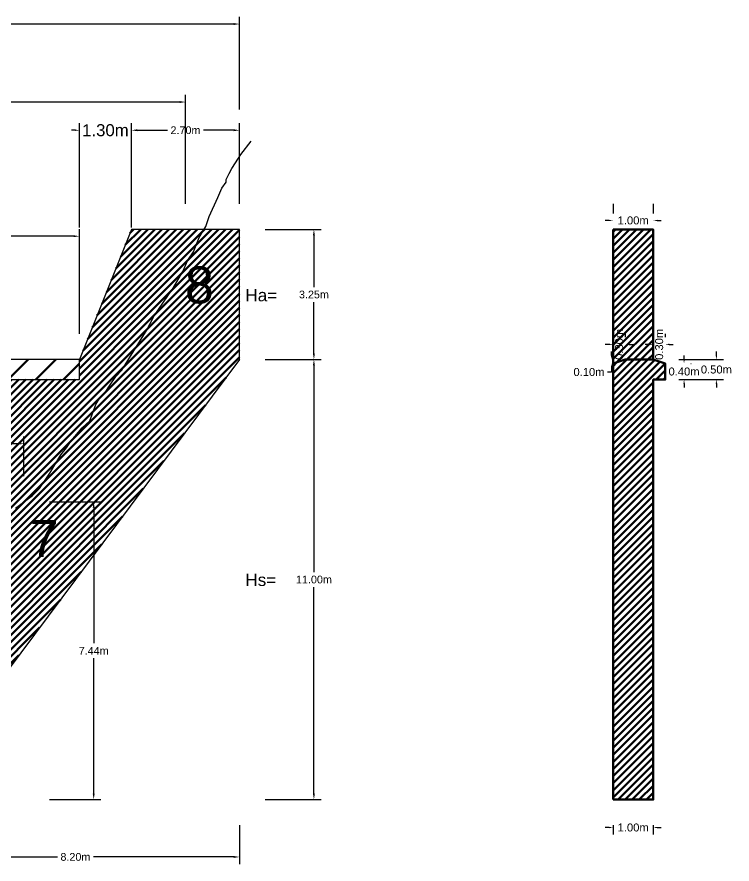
# Model space of a CAD drawing. Header units: metres. Extents: x -2 to 550, y -115 to 198.
# Drawn here: x 33.58 to 51.45, y 109.92 to 131.1 of the extents above; entities that cross this region are included whole.
import ezdxf

# ---------------------------------------------------------------- set-up
doc = ezdxf.new("R2010")
doc.units = ezdxf.units.M
doc.header["$MEASUREMENT"] = 0
doc.linetypes.add('ACAD_ISO02W100', pattern=[15, 12, -3])
doc.layers.get('0').update_dxf_attribs({"color": 34})
doc.layers.add('ΠΡΟΦΡΑΓΜΑ', color=7, linetype='Continuous')
doc.layers.add('ΦΡΑΓΜΑ', color=7, linetype='Continuous')
doc.styles.get("Standard").update_dxf_attribs({"font": 'arial.ttf'})
doc.dimstyles.get("Standard").update_dxf_attribs({"dimtxt": 0.1925, "dimasz": 0.1445, "dimexe": 0.1775, "dimexo": 0.642, "dimgap": 0.09, "dimtad": 0, "dimtih": 1, "dimtoh": 1, "dimrnd": 0.0005, "dimzin": 0, "dimdsep": 46, "dimtxsty": 'Standard', "dimcen": 0.09, "dimadec": 0, "dimazin": 0, "dimtfac": 1, "dimtofl": 0, "dimtmove": 0, "dimatfit": 3, "dimfxl": 1, "dimtolj": 1, "dimtzin": 0, "dimarcsym": 0})
pattern_1 = [(45, (0, 45.95737), (-0.08838835, 0.08838835), [])]

# ---------------------------------------------------------------- blocks, each defined once
blk = doc.blocks.new('*D3')
at = {"layer": 'Defpoints', "color": 0, "lineweight": 100, "transparency": 16777216}
for p in [(35.144, 125.615), (12.144, 122.532), (35.144, 122.532)]:
    blk.add_point(p, dxfattribs=at)
at = {"layer": 'ΦΡΑΓΜΑ', "color": 0, "lineweight": -2, "transparency": 16777216}
for p, q in [((12.144, 123.174), (12.144, 125.793)), ((35.144, 123.174), (35.144, 125.793)), ((12.289, 125.615), (23.118, 125.615)), ((35, 125.615), (24.17, 125.615))]:
    blk.add_line(p, q, dxfattribs=at)
at = {"layer": 'ΦΡΑΓΜΑ', "color": 0, "lineweight": 100, "transparency": 16777216}
for points in [[(12.289, 125.639), (12.289, 125.591), (12.144, 125.615)], [(35, 125.639), (35, 125.591), (35.144, 125.615)]]:
    blk.add_solid(points, dxfattribs=at)
at = {"layer": 'ΦΡΑΓΜΑ', "color": 0, "transparency": 16777216, "insert": (23.644, 125.615), "char_height": 0.1925, "attachment_point": 5}
blk.add_mtext('\\A1;23.00m', dxfattribs=at)
blk = doc.blocks.new('*D4')
at = {"layer": 'Defpoints', "color": 0, "lineweight": 100, "transparency": 16777216}
for p in [(36.444, 128.264), (35.144, 122.532), (36.444, 122.532)]:
    blk.add_point(p, dxfattribs=at)
at = {"layer": 'ΦΡΑΓΜΑ', "color": 0, "lineweight": -2, "transparency": 16777216}
for p, q in [((35.144, 125.832), (35.144, 128.441)), ((36.444, 125.832), (36.444, 128.441)), ((35.044, 128.264), (34.944, 128.264)), ((36.544, 128.264), (36.644, 128.264))]:
    blk.add_line(p, q, dxfattribs=at)
at = {"layer": 'ΦΡΑΓΜΑ', "color": 0, "lineweight": 100, "transparency": 16777216}
for points in [[(35.044, 128.28), (35.044, 128.247), (35.144, 128.264)], [(36.544, 128.28), (36.544, 128.247), (36.444, 128.264)]]:
    blk.add_solid(points, dxfattribs=at)
at = {"layer": 'ΦΡΑΓΜΑ', "color": 0, "transparency": 16777216, "insert": (35.794, 128.264), "char_height": 0.3, "attachment_point": 5}
blk.add_mtext('\\A1;1.30m', dxfattribs=at)
blk = doc.blocks.new('*D5')
at = {"layer": 'Defpoints', "color": 0, "lineweight": 100, "transparency": 16777216}
for p in [(39.144, 128.264), (36.444, 125.782), (39.144, 125.782)]:
    blk.add_point(p, dxfattribs=at)
at = {"layer": 'ΦΡΑΓΜΑ', "color": 0, "lineweight": -2, "transparency": 16777216}
for p, q in [((36.444, 126.424), (36.444, 128.441)), ((39.144, 126.424), (39.144, 128.441)), ((36.589, 128.264), (37.343, 128.264)), ((39, 128.264), (38.245, 128.264))]:
    blk.add_line(p, q, dxfattribs=at)
at = {"layer": 'ΦΡΑΓΜΑ', "color": 0, "lineweight": 100, "transparency": 16777216}
for points in [[(36.589, 128.288), (36.589, 128.24), (36.444, 128.264)], [(39, 128.288), (39, 128.24), (39.144, 128.264)]]:
    blk.add_solid(points, dxfattribs=at)
at = {"layer": 'ΦΡΑΓΜΑ', "color": 0, "transparency": 16777216, "insert": (37.794, 128.264), "char_height": 0.1925, "attachment_point": 5}
blk.add_mtext('\\A1;2.70m', dxfattribs=at)
blk = doc.blocks.new('*D9')
at = {"layer": 'Defpoints', "color": 0, "lineweight": 100, "transparency": 16777216}
for p in [(39.144, 130.919), (8.344, 125.782), (39.144, 125.782)]:
    blk.add_point(p, dxfattribs=at)
at = {"layer": 'ΦΡΑΓΜΑ', "color": 0, "lineweight": -2, "transparency": 16777216}
for p, q in [((8.344, 128.782), (8.344, 131.097)), ((39.144, 128.782), (39.144, 131.097)), ((8.489, 130.919), (23.22, 130.919)), ((39, 130.919), (24.268, 130.919))]:
    blk.add_line(p, q, dxfattribs=at)
at = {"layer": 'ΦΡΑΓΜΑ', "color": 0, "lineweight": 100, "transparency": 16777216}
for points in [[(8.489, 130.943), (8.489, 130.895), (8.344, 130.919)], [(39, 130.943), (39, 130.895), (39.144, 130.919)]]:
    blk.add_solid(points, dxfattribs=at)
at = {"layer": 'ΦΡΑΓΜΑ', "color": 0, "transparency": 16777216, "insert": (23.744, 130.919), "char_height": 0.1925, "attachment_point": 5}
blk.add_mtext('\\A1;30.80m', dxfattribs=at)
blk = doc.blocks.new('*D10')
at = {"layer": 'Defpoints', "color": 0, "lineweight": 100, "transparency": 16777216}
for p in [(39.144, 125.782), (39.144, 122.532), (41.004, 122.532)]:
    blk.add_point(p, dxfattribs=at)
at = {"layer": 'ΦΡΑΓΜΑ', "color": 0, "lineweight": -2, "transparency": 16777216}
for p, q in [((39.786, 125.782), (41.182, 125.782)), ((41.004, 125.637), (41.004, 124.345)), ((41.004, 122.676), (41.004, 123.969)), ((39.786, 122.532), (41.182, 122.532))]:
    blk.add_line(p, q, dxfattribs=at)
at = {"layer": 'ΦΡΑΓΜΑ', "color": 0, "lineweight": 100, "transparency": 16777216}
for points in [[(40.98, 125.637), (41.028, 125.637), (41.004, 125.782)], [(40.98, 122.676), (41.028, 122.676), (41.004, 122.532)]]:
    blk.add_solid(points, dxfattribs=at)
at = {"layer": 'ΦΡΑΓΜΑ', "color": 0, "transparency": 16777216, "insert": (41.004, 124.157), "char_height": 0.1925, "attachment_point": 5}
blk.add_mtext('\\A1;3.25m', dxfattribs=at)
blk = doc.blocks.new('*D14')
at = {"layer": 'Defpoints', "color": 0, "linetype": 'ACAD_ISO02W100', "lineweight": 100, "transparency": 16777216}
for p in [(39.144, 122.532), (39.144, 111.532), (41.004, 111.532)]:
    blk.add_point(p, dxfattribs=at)
at = {"layer": 'ΦΡΑΓΜΑ', "color": 0, "lineweight": -2, "transparency": 16777216}
for p, q in [((39.786, 122.532), (41.182, 122.532)), ((39.786, 111.532), (41.182, 111.532))]:
    blk.add_line(p, q, dxfattribs=at)
at = {"layer": 'ΦΡΑΓΜΑ', "color": 0, "linetype": 'ACAD_ISO02W100', "lineweight": -2, "transparency": 16777216}
for p, q in [((41.004, 122.387), (41.004, 117.22)), ((41.004, 111.676), (41.004, 116.844))]:
    blk.add_line(p, q, dxfattribs=at)
at = {"layer": 'ΦΡΑΓΜΑ', "color": 0, "linetype": 'ACAD_ISO02W100', "lineweight": 100, "transparency": 16777216}
for points in [[(40.98, 122.387), (41.028, 122.387), (41.004, 122.532)], [(40.98, 111.676), (41.028, 111.676), (41.004, 111.532)]]:
    blk.add_solid(points, dxfattribs=at)
at = {"layer": 'ΦΡΑΓΜΑ', "color": 0, "linetype": 'ACAD_ISO02W100', "lineweight": 100, "transparency": 16777216, "insert": (41.004, 117.032), "char_height": 0.1925, "attachment_point": 5}
blk.add_mtext('\\A1;11.00m', dxfattribs=at)
blk = doc.blocks.new('*D15')
at = {"layer": 'Defpoints', "color": 0, "linetype": 'ACAD_ISO02W100', "lineweight": 100, "transparency": 16777216}
for p in [(30.944, 111.532), (39.144, 111.532), (39.144, 110.097)]:
    blk.add_point(p, dxfattribs=at)
at = {"layer": 'ΦΡΑΓΜΑ', "color": 0, "lineweight": -2, "transparency": 16777216}
for p, q in [((30.944, 110.89), (30.944, 109.92)), ((39.144, 110.89), (39.144, 109.92))]:
    blk.add_line(p, q, dxfattribs=at)
at = {"layer": 'ΦΡΑΓΜΑ', "color": 0, "linetype": 'ACAD_ISO02W100', "lineweight": -2, "transparency": 16777216}
for p, q in [((31.089, 110.097), (34.595, 110.097)), ((39, 110.097), (35.494, 110.097))]:
    blk.add_line(p, q, dxfattribs=at)
at = {"layer": 'ΦΡΑΓΜΑ', "color": 0, "linetype": 'ACAD_ISO02W100', "lineweight": 100, "transparency": 16777216}
for points in [[(31.089, 110.121), (31.089, 110.073), (30.944, 110.097)], [(39, 110.121), (39, 110.073), (39.144, 110.097)]]:
    blk.add_solid(points, dxfattribs=at)
at = {"layer": 'ΦΡΑΓΜΑ', "color": 0, "linetype": 'ACAD_ISO02W100', "lineweight": 100, "transparency": 16777216, "insert": (35.044, 110.097), "char_height": 0.1925, "attachment_point": 5}
blk.add_mtext('\\A1;8.20m', dxfattribs=at)
blk = doc.blocks.new('*D20')
at = {"layer": 'Defpoints', "color": 0, "lineweight": 100, "transparency": 16777216}
for p in [(49.481, 126.009), (48.481, 125.782), (49.481, 125.782)]:
    blk.add_point(p, dxfattribs=at)
at = {"layer": 'ΦΡΑΓΜΑ', "color": 0, "lineweight": -2, "transparency": 16777216}
for p, q in [((48.481, 126.424), (48.481, 126.187)), ((49.481, 126.424), (49.481, 126.187)), ((48.381, 126.009), (48.281, 126.009)), ((49.581, 126.009), (49.681, 126.009))]:
    blk.add_line(p, q, dxfattribs=at)
at = {"layer": 'ΦΡΑΓΜΑ', "color": 0, "lineweight": 100, "transparency": 16777216}
for points in [[(48.381, 126.026), (48.381, 125.993), (48.481, 126.009)], [(49.581, 126.026), (49.581, 125.993), (49.481, 126.009)]]:
    blk.add_solid(points, dxfattribs=at)
at = {"layer": 'ΦΡΑΓΜΑ', "color": 0, "lineweight": 100, "transparency": 16777216, "insert": (48.981, 126.009), "char_height": 0.2, "attachment_point": 5}
blk.add_mtext('\\A1;1.00m', dxfattribs=at)
blk = doc.blocks.new('*D21')
at = {"layer": 'Defpoints', "color": 0, "lineweight": 100, "transparency": 16777216}
for p in [(49.781, 122.912), (49.481, 122.532), (49.781, 122.532)]:
    blk.add_point(p, dxfattribs=at)
at = {"layer": 'ΦΡΑΓΜΑ', "color": 0, "lineweight": -2, "transparency": 16777216}
for p, q in [((49.481, 123.174), (49.481, 123.089)), ((49.781, 123.174), (49.781, 123.089)), ((49.381, 122.912), (49.281, 122.912)), ((49.881, 122.912), (49.981, 122.912))]:
    blk.add_line(p, q, dxfattribs=at)
at = {"layer": 'ΦΡΑΓΜΑ', "color": 0, "lineweight": 100, "transparency": 16777216}
for points in [[(49.381, 122.929), (49.381, 122.895), (49.481, 122.912)], [(49.881, 122.929), (49.881, 122.895), (49.781, 122.912)]]:
    blk.add_solid(points, dxfattribs=at)
at = {"layer": 'ΦΡΑΓΜΑ', "color": 0, "lineweight": 100, "transparency": 16777216, "insert": (49.631, 122.912), "char_height": 0.2, "attachment_point": 5, "rotation": 90}
blk.add_mtext('\\A1;0.30m', dxfattribs=at)
blk = doc.blocks.new('*D22')
at = {"layer": 'Defpoints', "color": 0, "lineweight": 100, "transparency": 16777216}
for p in [(48.781, 122.912), (48.481, 122.532), (48.781, 122.532)]:
    blk.add_point(p, dxfattribs=at)
at = {"layer": 'ΦΡΑΓΜΑ', "color": 0, "lineweight": -2, "transparency": 16777216}
for p, q in [((48.481, 123.174), (48.481, 123.089)), ((48.781, 123.174), (48.781, 123.089)), ((48.381, 122.912), (48.281, 122.912)), ((48.881, 122.912), (48.981, 122.912))]:
    blk.add_line(p, q, dxfattribs=at)
at = {"layer": 'ΦΡΑΓΜΑ', "color": 0, "lineweight": 100, "transparency": 16777216}
for points in [[(48.381, 122.929), (48.381, 122.895), (48.481, 122.912)], [(48.881, 122.929), (48.881, 122.895), (48.781, 122.912)]]:
    blk.add_solid(points, dxfattribs=at)
at = {"layer": 'ΦΡΑΓΜΑ', "color": 0, "lineweight": 100, "transparency": 16777216, "insert": (48.631, 122.912), "char_height": 0.2, "attachment_point": 5, "rotation": 90}
blk.add_mtext('\\A1;0.30m', dxfattribs=at)
blk = doc.blocks.new('*D23')
at = {"layer": 'Defpoints', "color": 0, "lineweight": 100, "transparency": 16777216}
for p in [(49.781, 122.432), (49.781, 122.032), (50.252, 122.032)]:
    blk.add_point(p, dxfattribs=at)
at = {"layer": 'ΦΡΑΓΜΑ', "color": 0, "lineweight": -2, "transparency": 16777216}
for p, q in [((50.252, 122.532), (50.252, 122.632)), ((50.423, 122.432), (50.43, 122.432)), ((50.423, 122.032), (50.43, 122.032)), ((50.252, 121.932), (50.252, 121.832))]:
    blk.add_line(p, q, dxfattribs=at)
at = {"layer": 'ΦΡΑΓΜΑ', "color": 0, "lineweight": 100, "transparency": 16777216}
for points in [[(50.236, 122.532), (50.269, 122.532), (50.252, 122.432)], [(50.236, 121.932), (50.269, 121.932), (50.252, 122.032)]]:
    blk.add_solid(points, dxfattribs=at)
at = {"layer": 'ΦΡΑΓΜΑ', "color": 0, "lineweight": 100, "transparency": 16777216, "insert": (50.252, 122.232), "char_height": 0.2, "attachment_point": 5}
blk.add_mtext('\\A1;0.40m', dxfattribs=at)
blk = doc.blocks.new('*D24')
at = {"layer": 'Defpoints', "color": 0, "lineweight": 100, "transparency": 16777216}
for p in [(48.44, 122.432), (49.481, 122.532), (49.481, 122.432)]:
    blk.add_point(p, dxfattribs=at)
at = {"layer": 'ΦΡΑΓΜΑ', "color": 0, "lineweight": -2, "transparency": 16777216}
for p, q in [((48.44, 122.632), (48.44, 122.732)), ((48.44, 122.219), (48.34, 122.219)), ((48.44, 122.332), (48.44, 122.219))]:
    blk.add_line(p, q, dxfattribs=at)
at = {"layer": 'ΦΡΑΓΜΑ', "color": 0, "lineweight": 100, "transparency": 16777216}
for points in [[(48.424, 122.632), (48.457, 122.632), (48.44, 122.532)], [(48.424, 122.332), (48.457, 122.332), (48.44, 122.432)]]:
    blk.add_solid(points, dxfattribs=at)
at = {"layer": 'ΦΡΑΓΜΑ', "color": 0, "lineweight": 100, "transparency": 16777216, "insert": (47.877, 122.219), "char_height": 0.2, "attachment_point": 5}
blk.add_mtext('\\A1;0.10m', dxfattribs=at)
blk = doc.blocks.new('*D25')
at = {"layer": 'Defpoints', "color": 0, "lineweight": 100, "transparency": 16777216}
for p in [(48.481, 111.532), (49.481, 111.532), (49.481, 110.833)]:
    blk.add_point(p, dxfattribs=at)
at = {"layer": 'ΦΡΑΓΜΑ', "color": 0, "lineweight": -2, "transparency": 16777216}
for p, q in [((48.381, 110.833), (48.281, 110.833)), ((48.481, 110.89), (48.481, 110.656)), ((49.481, 110.89), (49.481, 110.656)), ((49.581, 110.833), (49.681, 110.833))]:
    blk.add_line(p, q, dxfattribs=at)
at = {"layer": 'ΦΡΑΓΜΑ', "color": 0, "lineweight": 100, "transparency": 16777216}
for points in [[(48.381, 110.85), (48.381, 110.817), (48.481, 110.833)], [(49.581, 110.85), (49.581, 110.817), (49.481, 110.833)]]:
    blk.add_solid(points, dxfattribs=at)
at = {"layer": 'ΦΡΑΓΜΑ', "color": 0, "lineweight": 100, "transparency": 16777216, "insert": (48.981, 110.833), "char_height": 0.2, "attachment_point": 5}
blk.add_mtext('\\A1;1.00m', dxfattribs=at)
blk = doc.blocks.new('*D70')
at = {"layer": 'Defpoints', "color": 0, "lineweight": -2, "transparency": 16777216}
for p, q in [((51.06, 122.632), (51.06, 122.732)), ((50.123, 122.532), (51.238, 122.532)), ((50.123, 122.032), (51.238, 122.032)), ((51.06, 121.932), (51.06, 121.832))]:
    blk.add_line(p, q, dxfattribs=at)
at = {"layer": 'Defpoints', "color": 0, "lineweight": 100, "transparency": 16777216}
for p in [(49.481, 122.532), (49.481, 122.032), (51.06, 122.032)]:
    blk.add_point(p, dxfattribs=at)
for points in [[(51.043, 122.632), (51.077, 122.632), (51.06, 122.532)], [(51.043, 121.932), (51.077, 121.932), (51.06, 122.032)]]:
    blk.add_solid(points, dxfattribs=at)
at = {"layer": 'Defpoints', "color": 0, "lineweight": 100, "transparency": 16777216, "insert": (51.06, 122.282), "char_height": 0.2, "attachment_point": 5}
blk.add_mtext('\\A1;0.50m', dxfattribs=at)
blk = doc.blocks.new('*D105')
at = {"layer": 'Defpoints', "color": 0, "lineweight": -2, "transparency": 16777216}
for p, q in [((3.344, 119.615), (3.344, 120.605)), ((33.758, 119.615), (33.758, 120.605)), ((3.489, 120.428), (18.027, 120.428)), ((33.614, 120.428), (19.076, 120.428))]:
    blk.add_line(p, q, dxfattribs=at)
at = {"layer": 'Defpoints', "color": 0, "lineweight": 100, "transparency": 16777216}
for p in [(3.344, 120.428), (3.344, 118.973), (33.758, 118.973)]:
    blk.add_point(p, dxfattribs=at)
for points in [[(3.489, 120.452), (3.489, 120.404), (3.344, 120.428)], [(33.614, 120.452), (33.614, 120.404), (33.758, 120.428)]]:
    blk.add_solid(points, dxfattribs=at)
at = {"layer": 'Defpoints', "color": 0, "lineweight": 100, "transparency": 16777216, "insert": (18.551, 120.428), "char_height": 0.1925, "attachment_point": 5}
blk.add_mtext('\\A1;30.41m', dxfattribs=at)
blk = doc.blocks.new('*D106')
at = {"layer": 'Defpoints', "color": 0, "lineweight": -2, "transparency": 16777216}
for p, q in [((3.344, 126.424), (3.344, 129.148)), ((3.489, 128.97), (20.045, 128.97)), ((37.65, 128.97), (21.093, 128.97)), ((37.794, 126.424), (37.794, 129.148))]:
    blk.add_line(p, q, dxfattribs=at)
at = {"layer": 'Defpoints', "color": 0, "lineweight": 100, "transparency": 16777216}
for p in [(3.344, 128.97), (3.344, 125.782), (37.794, 125.782)]:
    blk.add_point(p, dxfattribs=at)
for points in [[(3.489, 128.994), (3.489, 128.946), (3.344, 128.97)], [(37.65, 128.994), (37.65, 128.946), (37.794, 128.97)]]:
    blk.add_solid(points, dxfattribs=at)
at = {"layer": 'Defpoints', "color": 0, "lineweight": 100, "transparency": 16777216, "insert": (20.569, 128.97), "char_height": 0.1925, "attachment_point": 5}
blk.add_mtext('\\A1;34.45m', dxfattribs=at)
blk = doc.blocks.new('*D107')
at = {"layer": 'Defpoints', "color": 0, "lineweight": -2, "transparency": 16777216}
for p, q in [((34.4, 118.973), (35.678, 118.973)), ((35.501, 118.828), (35.501, 115.439)), ((35.501, 111.676), (35.501, 115.066)), ((34.4, 111.532), (35.678, 111.532))]:
    blk.add_line(p, q, dxfattribs=at)
at = {"layer": 'Defpoints', "color": 0, "lineweight": 100, "transparency": 16777216}
for p in [(33.758, 118.973), (33.758, 111.532), (35.501, 111.532)]:
    blk.add_point(p, dxfattribs=at)
for points in [[(35.477, 118.828), (35.525, 118.828), (35.501, 118.973)], [(35.477, 111.676), (35.525, 111.676), (35.501, 111.532)]]:
    blk.add_solid(points, dxfattribs=at)
at = {"layer": 'Defpoints', "color": 0, "lineweight": 100, "transparency": 16777216, "insert": (35.501, 115.252), "char_height": 0.1925, "attachment_point": 5}
blk.add_mtext('\\A1;7.44m', dxfattribs=at)

msp = doc.modelspace()

# ---------------------------------------------------------------- hatches: boundary and pattern name
at = {"layer": 'Defpoints', "lineweight": 100}
h = msp.add_hatch(dxfattribs=at)
h.set_pattern_fill('ANSI31', color=256)
h.set_pattern_definition([(45, (0, -18.19611), (-0.08838835, 0.08838835), [])])
h.paths.add_polyline_path([(23.644, 122.032), (12.144, 122.032), (12.144, 122.532), (11.044, 125.782), (10.152, 125.782), (10.155, 125.74), (10.204, 125.527), (10.204, 124.861), (10.25, 124.263), (10.282, 123.853), (10.295, 123.688), (10.295, 123.358), (10.295, 123.119), (10.39, 122.587), (10.528, 122.101), (10.594, 121.592), (10.694, 121.242), (10.799, 120.672), (10.885, 120.201), (10.925, 119.986), (10.953, 119.829), (11.034, 119.712), (11.092, 119.554), (11.162, 119.362), (11.162, 119.24), (11.343, 119.082), (11.613, 118.901), (11.868, 118.673), (12.028, 118.53), (12.242, 118.257), (12.346, 118.203), (12.52, 117.971), (12.706, 117.866), (12.873, 117.77), (13.165, 117.654), (13.28, 117.608), (13.517, 117.513), (13.763, 117.368), (13.933, 117.218), (14.118, 117.129), (14.357, 117.075), (14.594, 117.022), (14.737, 116.99), (15.082, 116.821), (15.459, 116.637), (15.622, 116.557), (15.887, 116.428), (15.986, 116.428), (16.245, 116.23), (16.422, 116.153), (16.545, 116.099), (16.897, 116.037), (17.114, 115.998), (17.348, 115.998), (17.526, 115.941), (17.814, 115.847), (18.021, 115.728), (18.198, 115.57), (18.391, 115.512), (18.638, 115.562), (18.846, 115.562), (19.298, 115.519), (19.614, 115.438), (19.736, 115.407), (19.911, 115.277), (20.124, 115.191), (20.414, 115.133), (20.707, 115.033), (21, 114.886), (21.305, 114.782), (21.529, 114.659), (21.826, 114.659), (22.169, 114.713), (22.617, 114.829), (22.863, 114.829), (23.157, 114.829), (23.315, 114.829), (23.644, 114.759)], flags=17)
h.paths.add_polyline_path([(19.298, 115.519), (18.846, 115.562), (18.638, 115.562), (18.391, 115.512), (18.198, 115.57), (18.021, 115.728), (17.814, 115.847), (17.526, 115.941), (17.348, 115.998), (17.114, 115.998), (16.897, 116.037), (16.545, 116.099), (16.422, 116.153), (16.245, 116.23), (15.986, 116.428), (15.887, 116.428), (15.622, 116.557), (15.459, 116.637), (15.082, 116.821), (14.737, 116.99), (14.594, 117.022), (14.357, 117.075), (14.118, 117.129), (13.933, 117.218), (13.763, 117.368), (13.517, 117.513), (13.28, 117.608), (13.165, 117.654), (12.873, 117.77), (12.706, 117.866), (12.52, 117.971), (12.346, 118.203), (12.242, 118.257), (12.028, 118.53), (11.868, 118.673), (11.613, 118.901), (11.343, 119.082), (11.162, 119.24), (11.162, 119.362), (11.092, 119.554), (11.034, 119.712), (10.953, 119.829), (10.925, 119.986), (10.885, 120.201), (10.799, 120.672), (10.694, 121.242), (10.594, 121.592), (10.528, 122.101), (10.39, 122.587), (10.295, 123.119), (10.295, 123.358), (10.295, 123.688), (10.282, 123.853), (10.25, 124.263), (10.204, 124.861), (10.204, 125.527), (10.155, 125.74), (10.152, 125.782), (8.344, 125.782), (8.344, 120.132), (14.944, 111.532), (23.644, 111.532), (23.644, 114.759), (23.315, 114.829), (23.157, 114.829), (22.863, 114.829), (22.617, 114.829), (22.169, 114.713), (21.826, 114.659), (21.529, 114.659), (21.305, 114.782), (21, 114.886), (20.707, 115.033), (20.414, 115.133), (20.124, 115.191), (19.911, 115.277), (19.736, 115.407), (19.614, 115.438)])
h.paths.add_polyline_path([(32.72, 118.231), (33.087, 118.533), (33.543, 118.816), (33.974, 119.13), (34.148, 119.306), (34.408, 119.689), (34.682, 120.151), (34.825, 120.327), (34.937, 120.499), (35.214, 120.829), (35.401, 120.996), (35.552, 121.41), (35.65, 121.561), (35.79, 121.712), (35.9, 121.876), (36.058, 122.112), (36.204, 122.267), (36.504, 122.748), (36.809, 123.238), (37.013, 123.625), (37.357, 124.128), (37.488, 124.319), (37.732, 124.731), (37.853, 125.018), (37.998, 125.225), (38.138, 125.58), (38.254, 125.782), (36.444, 125.782), (35.144, 122.532), (35.144, 122.032), (23.644, 122.032), (23.644, 114.759), (23.697, 114.748), (23.866, 114.748), (24.135, 114.748), (24.582, 114.705), (24.891, 114.802), (25.103, 114.896), (25.442, 114.896), (25.727, 114.952), (25.92, 114.921), (26.398, 114.963), (26.959, 115.012), (27.444, 115.108), (27.894, 115.198), (28.297, 115.355), (28.475, 115.425), (28.769, 115.473), (28.993, 115.64), (29.194, 115.741), (29.404, 115.886), (29.564, 116.043), (29.731, 116.258), (29.86, 116.367), (30.057, 116.494), (30.224, 116.55), (30.479, 116.635), (30.661, 116.751), (30.907, 116.866), (31.201, 117.129), (31.656, 117.416), (32.296, 117.821), (32.572, 118.033)], flags=17)
h.paths.add_polyline_path([(39.144, 122.532), (39.144, 125.782), (38.254, 125.782), (38.138, 125.58), (37.998, 125.225), (37.853, 125.018), (37.732, 124.731), (37.488, 124.319), (37.357, 124.128), (37.013, 123.625), (36.809, 123.238), (36.504, 122.748), (36.204, 122.267), (36.058, 122.112), (35.9, 121.876), (35.79, 121.712), (35.65, 121.561), (35.552, 121.41), (35.401, 120.996), (35.214, 120.829), (34.937, 120.499), (34.825, 120.327), (34.682, 120.151), (34.408, 119.689), (34.148, 119.306), (33.974, 119.13), (33.543, 118.816), (33.087, 118.533), (32.72, 118.231), (32.572, 118.033), (32.296, 117.821), (31.656, 117.416), (31.201, 117.129), (30.907, 116.866), (30.661, 116.751), (30.479, 116.635), (30.224, 116.55), (30.057, 116.494), (29.86, 116.367), (29.731, 116.258), (29.564, 116.043), (29.404, 115.886), (29.194, 115.741), (28.993, 115.64), (28.769, 115.473), (28.475, 115.425), (28.297, 115.355), (27.894, 115.198), (27.444, 115.108), (26.959, 115.012), (26.398, 114.963), (25.92, 114.921), (25.727, 114.952), (25.442, 114.896), (25.103, 114.896), (24.891, 114.802), (24.582, 114.705), (24.135, 114.748), (23.866, 114.748), (23.697, 114.748), (23.644, 114.759), (23.644, 111.532), (30.944, 111.532)])
h.paths.add_polyline_path([(21.043, 112.388), (22.224, 112.388), (22.224, 114.295), (21.043, 114.295)], flags=24)
h.paths.add_polyline_path([(17.021, 113.627), (18.202, 113.627), (18.202, 115.534), (17.021, 115.534)], flags=24)
h.paths.add_polyline_path([(9.366, 118.873), (10.547, 118.873), (10.547, 120.779), (9.366, 120.779)], flags=24)
h.paths.add_polyline_path([(9.119, 122.135), (10.3, 122.135), (10.3, 124.041), (9.119, 124.041)], flags=24)
h.paths.add_polyline_path([(37.498, 123.427), (38.679, 123.427), (38.679, 125.334), (37.498, 125.334)], flags=24)
h.paths.add_polyline_path([(33.61, 117.092), (34.791, 117.092), (34.791, 118.998), (33.61, 118.998)], flags=24)
h.paths.add_polyline_path([(28.523, 113.69), (29.704, 113.69), (29.704, 115.596), (28.523, 115.596)], flags=24)
h.paths.add_polyline_path([(24.081, 112.196), (25.262, 112.196), (25.262, 114.102), (24.081, 114.102)], flags=24)
h = msp.add_hatch(dxfattribs=at)
h.set_pattern_fill('ANSI31', color=256, scale=3.9)
h.set_pattern_definition([(45, (0, -18.1961), (-0.3447146, 0.3447146), [])])
h.paths.add_polyline_path([(23.644, 122.532), (12.144, 122.532), (12.144, 122.032), (23.644, 122.032)])
h.paths.add_polyline_path([(35.144, 122.532), (23.644, 122.532), (23.644, 122.032), (35.144, 122.032)])
at = {"layer": 'ΦΡΑΓΜΑ', "lineweight": 100}
h = msp.add_hatch(dxfattribs=at)
h.set_pattern_fill('ANSI31', color=256)
h.set_pattern_definition(pattern_1)
h.paths.add_polyline_path([(49.481, 125.782), (48.481, 125.782), (48.481, 122.432), (48.781, 122.532), (49.481, 122.532)])
h = msp.add_hatch(dxfattribs=at)
h.set_pattern_fill('ANSI31', color=256)
h.set_pattern_definition(pattern_1)
h.paths.add_polyline_path([(49.481, 122.032), (49.781, 122.032), (49.781, 122.432), (49.481, 122.532), (48.781, 122.532), (48.481, 122.432), (48.481, 111.532), (49.481, 111.532)])

# ---------------------------------------------------------------- linework, layer by layer
msp.add_lwpolyline([(33.543, 118.816), (33.974, 119.13), (34.148, 119.306), (34.408, 119.689), (34.682, 120.151), (34.825, 120.327), (34.937, 120.499), (35.214, 120.829), (35.401, 120.996), (35.552, 121.41), (35.65, 121.561), (35.79, 121.712), (35.9, 121.876), (36.058, 122.112), (36.204, 122.267), (36.504, 122.748), (36.809, 123.238), (37.013, 123.625), (37.357, 124.128), (37.488, 124.319), (37.732, 124.731), (37.853, 125.018), (37.998, 125.225), (38.138, 125.58), (38.3, 125.862), (38.387, 126.111), (38.6, 126.585), (38.705, 126.819), (38.81, 126.968), (38.81, 127.029), (38.885, 127.18), (38.951, 127.312), (39.12, 127.569), (39.181, 127.662), (39.437, 127.992)])
at = {"layer": 'ΦΡΑΓΜΑ'}
for points in [[(36.444, 125.782), (35.144, 122.532)], [(39.144, 122.532), (39.144, 125.782), (36.444, 125.782)], [(12.144, 122.532), (12.144, 122.032), (35.144, 122.032), (35.144, 122.532)], [(35.144, 122.532), (23.644, 122.532)], [(39.144, 122.532), (30.944, 111.532)]]:
    msp.add_lwpolyline(points, dxfattribs=at)
at = {"layer": 'ΦΡΑΓΜΑ', "lineweight": 100}
for points in [[(48.481, 125.782), (48.481, 111.532)], [(48.481, 125.782), (49.481, 125.782), (49.481, 122.532)], [(48.481, 122.532), (48.481, 122.432), (48.781, 122.532)], [(48.781, 122.532), (49.481, 122.532)], [(49.481, 122.532), (49.481, 122.532)], [(49.481, 122.032), (49.481, 122.032), (49.781, 122.032), (49.781, 122.432), (49.481, 122.532)], [(49.481, 122.032), (49.481, 122.032), (49.481, 111.532), (48.481, 111.532)]]:
    msp.add_lwpolyline(points, dxfattribs=at)

# ---------------------------------------------------------------- texts
at = {"layer": 'Defpoints', "lineweight": 100, "char_height": 0.925, "attachment_point": 1}
for s, insert in [('8', (37.782, 124.861)), ('7', (33.902, 118.522))]:
    msp.add_mtext_dynamic_manual_height_columns(s, width=5.34462, gutter_width=4.625, heights=[0], dxfattribs=dict(at, insert=insert))
at = {"layer": 'ΠΡΟΦΡΑΓΜΑ', "lineweight": 100, "char_height": 0.3051, "attachment_point": 1}
for s, insert in [('Ha=', (39.292, 124.293)), ('Hs=', (39.292, 117.176))]:
    msp.add_mtext_dynamic_manual_height_columns(s, width=2.6141, gutter_width=1.525, heights=[0], dxfattribs=dict(at, insert=insert))

# ---------------------------------------------------------------- dimensions: what is measured, and where the dimension line sits
at = {"layer": 'Defpoints', "lineweight": 100}
for base, p1, p2, picture, middle in [((3.344, 128.97), (37.794, 125.782), (3.344, 125.782), '*D106', (20.569, 128.97)), ((3.344, 120.428), (33.758, 118.973), (3.344, 118.973), '*D105', (18.551, 120.428))]:
    dim = msp.add_linear_dim(base=base, p1=p1, p2=p2, dimstyle='Standard', override={"dimpost": 'm'}, dxfattribs=at)
    dim.commit()
    dim.dimension.update_dxf_attribs({"geometry": picture, "text_midpoint": middle})
for base, p1, p2, override, picture, middle in [((51.06, 122.032), (49.481, 122.532), (49.481, 122.032), {"dimtxt": 0.2, "dimasz": 0.1, "dimpost": 'm'}, '*D70', (51.06, 122.282)), ((35.501, 111.532), (33.758, 118.973), (33.758, 111.532), {"dimpost": 'm'}, '*D107', (35.501, 115.252))]:
    dim = msp.add_linear_dim(base=base, p1=p1, p2=p2, angle=90, dimstyle='Standard', override=override, dxfattribs=at)
    dim.commit()
    dim.dimension.update_dxf_attribs({"geometry": picture, "text_midpoint": middle})
at = {"layer": 'ΦΡΑΓΜΑ'}
dim = msp.add_linear_dim(base=(39.144, 130.919), p1=(8.344, 125.782), p2=(39.144, 125.782), dimstyle='Standard', override={"dimexo": 3, "dimpost": 'm'}, dxfattribs=at)
dim.commit()
dim.dimension.update_dxf_attribs({"geometry": '*D9', "text_midpoint": (23.744, 130.919)})
for base, p1, p2, override, picture, middle in [((36.444, 128.264), (35.144, 122.532), (36.444, 122.532), {"dimtxt": 0.3, "dimasz": 0.1, "dimexo": 3.3, "dimpost": 'm'}, '*D4', (35.794, 128.264)), ((39.144, 128.264), (36.444, 125.782), (39.144, 125.782), {"dimpost": 'm'}, '*D5', (37.794, 128.264)), ((35.144, 125.615), (12.144, 122.532), (35.144, 122.532), {"dimpost": 'm'}, '*D3', (23.644, 125.615))]:
    dim = msp.add_linear_dim(base=base, p1=p1, p2=p2, dimstyle='Standard', override=override, dxfattribs=at)
    dim.commit()
    dim.dimension.update_dxf_attribs({"geometry": picture, "text_midpoint": middle, "dimtype": 160})
at = {"layer": 'ΦΡΑΓΜΑ', "lineweight": 100}
for base, p1, p2, picture, middle in [((49.481, 126.009), (48.481, 125.782), (49.481, 125.782), '*D20', (48.981, 126.009)), ((49.481, 110.833), (48.481, 111.532), (49.481, 111.532), '*D25', (48.981, 110.833))]:
    dim = msp.add_linear_dim(base=base, p1=p1, p2=p2, dimstyle='Standard', override={"dimtxt": 0.2, "dimasz": 0.1, "dimpost": 'm'}, dxfattribs=at)
    dim.commit()
    dim.dimension.update_dxf_attribs({"geometry": picture, "text_midpoint": middle})
at = {"layer": 'ΦΡΑΓΜΑ'}
dim = msp.add_linear_dim(base=(41.004, 122.532), p1=(39.144, 125.782), p2=(39.144, 122.532), angle=90, dimstyle='Standard', override={"dimpost": 'm'}, dxfattribs=at)
dim.commit()
dim.dimension.update_dxf_attribs({"geometry": '*D10', "text_midpoint": (41.004, 124.157), "dimtype": 160})
at = {"layer": 'ΦΡΑΓΜΑ', "lineweight": 100}
for base, p1, p2, picture, middle in [((48.781, 122.912), (48.481, 122.532), (48.781, 122.532), '*D22', (48.631, 122.912)), ((49.781, 122.912), (49.481, 122.532), (49.781, 122.532), '*D21', (49.631, 122.912))]:
    dim = msp.add_linear_dim(base=base, p1=p1, p2=p2, dimstyle='Standard', override={"dimtxt": 0.2, "dimasz": 0.1, "dimpost": 'm'}, dxfattribs=at)
    dim.commit()
    dim.dimension.update_dxf_attribs({"geometry": picture, "text_midpoint": middle, "dimtype": 160, "text_rotation": 90})
dim = msp.add_linear_dim(base=(48.44, 122.432), p1=(49.481, 122.532), p2=(49.481, 122.432), angle=90, dimstyle='Standard', override={"dimtxt": 0.2, "dimasz": 0.1, "dimpost": 'm', "dimse1": 1, "dimse2": 1}, dxfattribs=at)
dim.commit()
dim.dimension.update_dxf_attribs({"geometry": '*D24', "text_midpoint": (47.877, 122.219), "dimtype": 160})
dim = msp.add_linear_dim(base=(50.252, 122.032), p1=(49.781, 122.432), p2=(49.781, 122.032), angle=90, dimstyle='Standard', override={"dimtxt": 0.2, "dimasz": 0.1, "dimpost": 'm'}, dxfattribs=at)
dim.commit()
dim.dimension.update_dxf_attribs({"geometry": '*D23', "text_midpoint": (50.252, 122.232)})
at = {"layer": 'ΦΡΑΓΜΑ', "linetype": 'ACAD_ISO02W100', "lineweight": 100}
dim = msp.add_linear_dim(base=(41.004, 111.532), p1=(39.144, 122.532), p2=(39.144, 111.532), angle=90, dimstyle='Standard', override={"dimpost": 'm'}, dxfattribs=at)
dim.commit()
dim.dimension.update_dxf_attribs({"geometry": '*D14', "text_midpoint": (41.004, 117.032)})
dim = msp.add_linear_dim(base=(39.144, 110.097), p1=(30.944, 111.532), p2=(39.144, 111.532), dimstyle='Standard', override={"dimpost": 'm'}, dxfattribs=at)
dim.commit()
dim.dimension.update_dxf_attribs({"geometry": '*D15', "text_midpoint": (35.044, 110.097)})

doc.saveas('drawing.dxf')
